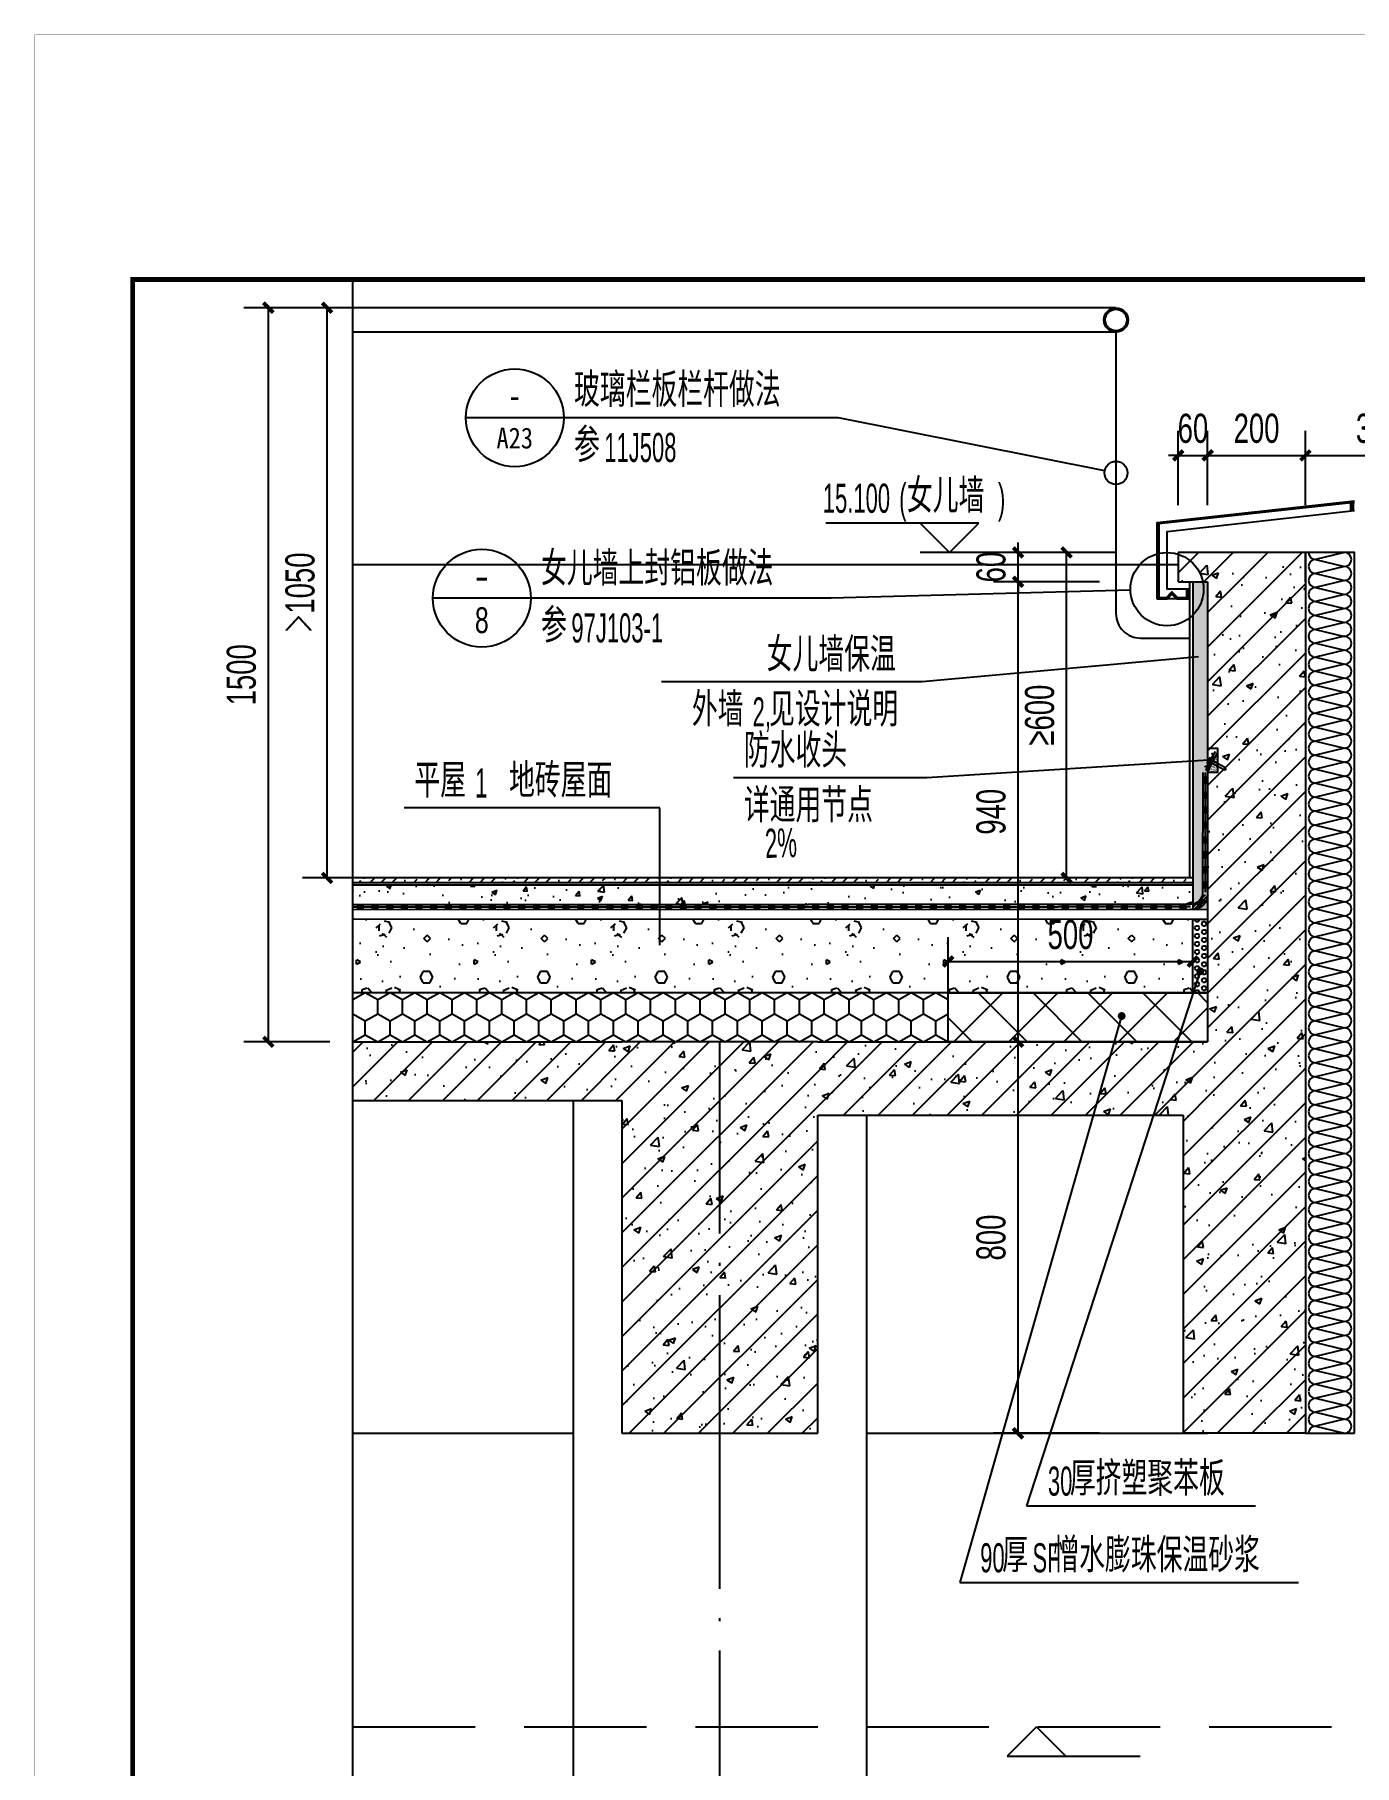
# Model space of a CAD drawing. Extents: x 57342 to 87103, y 19822 to 43940.
# Drawn here: x 75222 to 77919, y 40403 to 43940 of the extents above; entities that cross this region are included whole.
import ezdxf
from ezdxf.enums import TextEntityAlignment as Align

# ---------------------------------------------------------------- set-up
doc = ezdxf.new("R2010")
doc.units = 0
doc.header["$LTSCALE"] = 1000
doc.header["$MEASUREMENT"] = 0
doc.linetypes.add('DASH', pattern=[0.35, 0.25, -0.1])
doc.linetypes.add('DOTE', pattern=[2.42, 2, -0.2, 0.02, -0.2])
for name, color, linetype in [('00-图签', 7, 'Continuous'), ('01-标注_尺寸', 124, 'Continuous'), ('01-标注_标高', 200, 'Continuous'), ('01-标注_符号', 200, 'Continuous'), ('02-TEXT_标注', 130, 'Continuous'), ('05-填充_天正', 26, 'Continuous'), ('A-D-金属剖线', 200, 'Continuous'), ('A-E_栏杆', 232, 'Continuous'), ('A-O_屋面', 201, 'Continuous'), ('A-O_防水层', 222, 'Continuous'), ('A-SUR_保温', 222, 'Continuous'), ('A-SUR_吊顶', 40, 'Continuous'), ('A-TECH_结构', 21, 'Continuous'), ('A_AXIS-轴线', 36, 'DOTE'), ('A_STR-砼墙', 51, 'Continuous'), ('A_STR-砼柱', 51, 'Continuous'), ('构造物', 145, 'Continuous')]:
    doc.layers.add(name, color=color, linetype=linetype)
doc.styles.add('_TCH_DIM', font='ros.shx', dxfattribs={"width": 0.8, "bigfont": 'jd.shx'})
doc.styles.add('_TCH_DIM_T3', font='ros.shx', dxfattribs={"width": 0.705882, "bigfont": 'jd.shx'})
doc.styles.add('_TCH_LABEL', font='STXIHEI_0.TTF', dxfattribs={"width": 0.75})
doc.dimstyles.new('_TCH_ARCH&&20', dxfattribs={"dimtxt": 59.5, "dimasz": 20, "dimexe": 50, "dimexo": 60, "dimgap": 25.25, "dimtad": 1, "dimdec": 0, "dimzin": 0, "dimdsep": 46, "dimtxsty": '_TCH_DIM_T3', "dimblk": 'ARCHTICK', "dimcen": 0.09, "dimclrt": 7, "dimazin": 2, "dimtfac": 1, "dimtdec": 0, "dimtix": 1, "dimtmove": 2, "dimatfit": 3, "dimfxl": 0, "dimtolj": 1, "dimtzin": 0, "dimarcsym": 0})
pattern_1 = [(0, (0, 0), (0, 8.24889), [4.7625, -9.525]), (120, (0, 0), (-7.1437483, -4.124445), [4.7625, -9.525]), (60, (4.7625, 0), (-7.1437483, 4.124445), [4.7625, -9.525])]
pattern_2 = [(45, (0, 0), (-35.35534, 35.35534), []), (50, (0, 0), (143.45204, -12.55043), [15, -165]), (355, (0, 0), (-27.75027, 150.43843), [12, -132]), (100.4514, (11.95, -1.05), (115.70188, 137.8879), [12.74804, -140.22842]), (46.1842, (0, 40), (213.4482, -33.1038), [22.5, -247.5]), (96.6356, (17.79, 37.24), (186.93254, 194.82357), [19.12206, -210.3426]), (351.1842, (0, 40), (186.9324, 194.8237), [18, -198]), (21, (20, 30), (119.38141, -80.52378), [15, -165]), (326, (20, 30), (48.66307, 145.03), [12, -132]), (71.4514, (29.95, 23.29), (168.04453, 64.5061), [12.74804, -140.22842]), (37.5, (0, 0), (2.43197, 66.57877), [0, -130.4, 0, -134, 0, -132.5]), (7.5, (0, 0), (52.61391, 78.88234), [0, -76.4, 0, -127.4, 0, -50.5]), (327.5, (-44.6, 0), (106.764487, -4.510974), [0, -50, 0, -156, 0, -207]), (317.5, (-64.6, 0), (116.63723, 20.021), [0, -65, 0, -103.6, 0, -147])]

# ---------------------------------------------------------------- blocks, each defined once
blk = doc.blocks.new('$LinePat$岩棉板')
at = {"color": 0}
for p, q in [((0, -17), (12, -67)), ((12, -67), (24, -17))]:
    blk.add_line(p, q, dxfattribs=at)
for centre, start, end in [((12, -17), 0, 180), ((0, -67), 270, 0), ((24, -67), 180, 270)]:
    blk.add_arc(centre, 12, start, end, dxfattribs=at)
at = {"layer": 'Defpoints'}
blk.add_point((0, 0.1), dxfattribs=at)
at = {"layer": 'Defpoints', "color": 0}
blk.add_point((24, -84), dxfattribs=at)
blk = doc.blocks.new('*U14')
blk.add_lwpolyline([(0, 100), (1800, 100), (1800, 0), (0, 0)], close=True)
at = {"color": 8, "xscale": -1.190476189484083, "yscale": 1.188379012465143, "zscale": 1.188379012465143}
for p in [(28.6, 100), (57.1, 100), (85.7, 100), (114.3, 100), (142.9, 100), (171.4, 100), (200, 100), (228.6, 100), (257.1, 100), (285.7, 100), (314.3, 100), (342.9, 100), (371.4, 100), (400, 100), (428.6, 100), (457.1, 100), (485.7, 100), (514.3, 100), (542.9, 100), (571.4, 100), (600, 100), (628.6, 100), (657.1, 100), (685.7, 100), (714.3, 100), (742.9, 100), (771.4, 100), (800, 100), (828.6, 100), (857.1, 100), (885.7, 100), (914.3, 100), (942.9, 100), (971.4, 100), (1000, 100), (1028.6, 100), (1057.1, 100), (1085.7, 100), (1114.3, 100), (1142.9, 100), (1171.4, 100), (1200, 100), (1228.6, 100), (1257.1, 100), (1285.7, 100), (1314.3, 100), (1342.9, 100), (1371.4, 100), (1400, 100), (1428.6, 100), (1457.1, 100), (1485.7, 100), (1514.3, 100), (1542.9, 100), (1571.4, 100), (1600, 100), (1628.6, 100), (1657.1, 100), (1685.7, 100), (1714.3, 100), (1742.9, 100), (1771.4, 100), (1800, 100)]:
    blk.add_blockref('$LinePat$岩棉板', p, dxfattribs=at)
blk = doc.blocks.new('dsafdsg')
for p, q in [((-2.4, -1.8), (-4, 4)), ((-4, 4), (6.3, -6.1)), ((0.5, -4.6), (6.3, -6.1))]:
    blk.add_line(p, q)
for points in [[(-10.7, 8.9), (-10.6, 4.8), (7.3, -12.6), (11.2, -12.3)], [(-9.7, 8.9), (-9.6, 5.2), (-4.9, 0.6)], [(-26.5, -29.5), (-26.6, -26.7), (-2.4, -1.8), (0.5, -4.6), (-23.7, -29.5), (-26.5, -29.5)], [(-4.2, -0.1), (2.3, -6.3)], [(3, -7), (7.7, -11.6), (11.2, -11.3)]]:
    blk.add_lwpolyline(points)
for centre, start, end in [((-10.2, 8.9), 0.813, 180.813), ((-4.5, 0.3), 315.813, 135.813), ((2.7, -6.7), 315.813, 135.813), ((11.2, -11.8), 270.813, 90.813)]:
    blk.add_arc(centre, 0.5, start, end)
blk = doc.blocks.new('图框-A1+1-4')
for points, const_width in [([(0, 0), (1051, 0), (1051, 594), (0, 594)], 0.05), ([(976, 584), (25, 584), (25, 10), (976, 10)], 0.5)]:
    blk.add_lwpolyline(points, close=True, dxfattribs=dict(const_width=const_width))
blk = doc.blocks.new('df23d3f')
at = {"layer": 'A-D-金属剖线', "const_width": 10}
for points in [[(-117, 120.5), (-117, 100.5)], [(218, -60), (218, -80)]]:
    blk.add_lwpolyline(points, dxfattribs=at)
at = {"layer": 'A-D-金属剖线'}
for points in [[(213, -80), (281, -80), (281, 76.1), (-122, 120.2)], [(-122, 117.3), (278, 73.4), (278, -77)], [(213, -60), (261, -60), (261, 57.7), (-122, 100.5)], [(278, -77), (262.2, -77), (251, -65.8), (239.8, -77), (213, -77)], [(281, -80), (261, -80), (251, -70), (241, -80), (213, -80)]]:
    blk.add_lwpolyline(points, dxfattribs=at)
blk = doc.blocks.new('A$C22BC0ABC')
at = {"layer": '00-图签'}
blk.add_blockref('df23d3f', (-238, -15), dxfattribs=at)
blk = doc.blocks.new('A$C5AFF387B')
at = {"xscale": -1}
blk.add_blockref('A$C22BC0ABC', (0, 0), dxfattribs=at)
blk = doc.blocks.new('A$C7669063D')
blk.add_blockref('A$C5AFF387B', (0, 0))
blk = doc.blocks.new('A$C67067CD1')
blk.add_blockref('A$C7669063D', (0, 0))
blk = doc.blocks.new('_ArchTick')
at = {"color": 0, "linetype": 'ByBlock', "const_width": 0.4}
blk.add_lwpolyline([(-0.5, -0.5), (0.5, 0.5)], dxfattribs=at)
blk = doc.blocks.new('*D108')
at = {"layer": '01-标注_尺寸', "color": 0, "lineweight": -2, "transparency": 16777216}
for p, q in [((77397.9, 42881.6), (77181.7, 42881.6)), ((77231.7, 42881.6), (77231.7, 42901.6)), ((77231.7, 42821.6), (77231.7, 42881.6)), ((77397.9, 42821.6), (77181.7, 42821.6)), ((77231.7, 42821.6), (77231.7, 42801.6))]:
    blk.add_line(p, q, dxfattribs=at)
at = {"layer": 'Defpoints', "color": 0, "transparency": 16777216}
for p in [(77231.7, 42881.6), (77457.9, 42881.6), (77457.9, 42821.6)]:
    blk.add_point(p, dxfattribs=at)
at = {"layer": '01-标注_尺寸', "color": 0, "lineweight": -2, "transparency": 16777216, "xscale": 20, "yscale": 20, "zscale": 20}
for p, rotation in [((77231.7, 42881.6), 270), ((77231.7, 42821.6), 90)]:
    blk.add_blockref('_ArchTick', p, dxfattribs=dict(at, rotation=rotation))
at = {"layer": '01-标注_尺寸', "color": 7, "transparency": 16777216, "insert": (77176.7, 42851.6), "char_height": 59.5, "attachment_point": 5, "rotation": 90, "style": '_TCH_DIM_T3'}
blk.add_mtext('\\A1;60', dxfattribs=at)
blk = doc.blocks.new('*D109')
at = {"layer": '01-标注_尺寸', "color": 0, "lineweight": -2, "transparency": 16777216}
for p, q in [((77397.9, 42821.6), (77181.7, 42821.6)), ((77231.7, 41881.6), (77231.7, 42821.6)), ((77397.9, 41881.6), (77181.7, 41881.6))]:
    blk.add_line(p, q, dxfattribs=at)
at = {"layer": 'Defpoints', "color": 0, "transparency": 16777216}
for p in [(77231.7, 42821.6), (77457.9, 42821.6), (77457.9, 41881.6)]:
    blk.add_point(p, dxfattribs=at)
at = {"layer": '01-标注_尺寸', "color": 0, "lineweight": -2, "transparency": 16777216, "xscale": 20, "yscale": 20, "zscale": 20}
for p, rotation in [((77231.7, 42821.6), 90), ((77231.7, 41881.6), 270)]:
    blk.add_blockref('_ArchTick', p, dxfattribs=dict(at, rotation=rotation))
at = {"layer": '01-标注_尺寸', "color": 7, "transparency": 16777216, "insert": (77176.7, 42351.6), "char_height": 59.5, "attachment_point": 5, "rotation": 90, "style": '_TCH_DIM_T3'}
blk.add_mtext('\\A1;940', dxfattribs=at)
blk = doc.blocks.new('*D110')
at = {"layer": '01-标注_尺寸', "color": 0, "lineweight": -2, "transparency": 16777216}
for p, q in [((77397.9, 41881.6), (77181.7, 41881.6)), ((77231.7, 41081.6), (77231.7, 41881.6)), ((77397.9, 41081.6), (77181.7, 41081.6))]:
    blk.add_line(p, q, dxfattribs=at)
at = {"layer": 'Defpoints', "color": 0, "transparency": 16777216}
for p in [(77231.7, 41881.6), (77457.9, 41881.6), (77457.9, 41081.6)]:
    blk.add_point(p, dxfattribs=at)
at = {"layer": '01-标注_尺寸', "color": 0, "lineweight": -2, "transparency": 16777216, "xscale": 20, "yscale": 20, "zscale": 20}
for p, rotation in [((77231.7, 41881.6), 90), ((77231.7, 41081.6), 270)]:
    blk.add_blockref('_ArchTick', p, dxfattribs=dict(at, rotation=rotation))
at = {"layer": '01-标注_尺寸', "color": 7, "transparency": 16777216, "insert": (77176.7, 41481.6), "char_height": 59.5, "attachment_point": 5, "rotation": 90, "style": '_TCH_DIM_T3'}
blk.add_mtext('\\A1;800', dxfattribs=at)
blk = doc.blocks.new('$LinePat$聚苯板')
at = {"color": 0}
for p, q in [((14.8, -8.6), (0, 0)), ((29.7, 0), (14.8, -8.6)), ((14.8, -8.6), (14.8, -25.7)), ((14.8, -25.7), (0, -34.3)), ((0, -34.3), (0, -51.4)), ((29.7, -34.3), (14.8, -25.7)), ((0, -51.4), (14.8, -60)), ((14.8, -60), (29.7, -51.4))]:
    blk.add_line(p, q, dxfattribs=at)
blk = doc.blocks.new('$LinePat$防水层2')
at = {"color": 0}
blk.add_line((0, 0), (600, 0), dxfattribs=at)
blk.add_solid([(150, 0), (450, 0), (150, -100), (450, -100)], dxfattribs=at)
blk = doc.blocks.new('*D170')
at = {"layer": '01-标注_尺寸', "color": 0, "lineweight": -2, "transparency": 16777216}
for p, q in [((77819.2, 42978.4), (77819.2, 43129.9)), ((78119.2, 42978.4), (78119.2, 43129.9)), ((77819.2, 43079.9), (78119.2, 43079.9))]:
    blk.add_line(p, q, dxfattribs=at)
at = {"layer": 'Defpoints', "color": 0, "transparency": 16777216}
for p in [(78119.2, 43079.9), (77819.2, 42918.4), (78119.2, 42918.4)]:
    blk.add_point(p, dxfattribs=at)
at = {"layer": '01-标注_尺寸', "color": 0, "lineweight": -2, "transparency": 16777216, "xscale": 20, "yscale": 20, "zscale": 20, "rotation": 180}
blk.add_blockref('_ArchTick', (77819.2, 43079.9), dxfattribs=at)
at = {"layer": '01-标注_尺寸', "color": 0, "lineweight": -2, "transparency": 16777216, "xscale": 20, "yscale": 20, "zscale": 20}
blk.add_blockref('_ArchTick', (78119.2, 43079.9), dxfattribs=at)
at = {"layer": '01-标注_尺寸', "color": 7, "transparency": 16777216, "insert": (77969.2, 43134.9), "char_height": 59.5, "attachment_point": 5, "style": '_TCH_DIM_T3'}
blk.add_mtext('\\A1;300', dxfattribs=at)
blk = doc.blocks.new('*D171')
at = {"layer": '01-标注_尺寸', "color": 0, "lineweight": -2, "transparency": 16777216}
for p, q in [((77619.2, 42978.4), (77619.2, 43129.9)), ((77819.2, 42978.4), (77819.2, 43129.9)), ((77619.2, 43079.9), (77819.2, 43079.9))]:
    blk.add_line(p, q, dxfattribs=at)
at = {"layer": 'Defpoints', "color": 0, "transparency": 16777216}
for p in [(77819.2, 43079.9), (77619.2, 42918.4), (77819.2, 42918.4)]:
    blk.add_point(p, dxfattribs=at)
at = {"layer": '01-标注_尺寸', "color": 0, "lineweight": -2, "transparency": 16777216, "xscale": 20, "yscale": 20, "zscale": 20, "rotation": 180}
blk.add_blockref('_ArchTick', (77619.2, 43079.9), dxfattribs=at)
at = {"layer": '01-标注_尺寸', "color": 0, "lineweight": -2, "transparency": 16777216, "xscale": 20, "yscale": 20, "zscale": 20}
blk.add_blockref('_ArchTick', (77819.2, 43079.9), dxfattribs=at)
at = {"layer": '01-标注_尺寸', "color": 7, "transparency": 16777216, "insert": (77719.2, 43134.9), "char_height": 59.5, "attachment_point": 5, "style": '_TCH_DIM_T3'}
blk.add_mtext('\\A1;200', dxfattribs=at)
blk = doc.blocks.new('*D172')
at = {"layer": '01-标注_尺寸', "color": 0, "lineweight": -2, "transparency": 16777216}
for p, q in [((77559.2, 42978.4), (77559.2, 43129.9)), ((77619.2, 42978.4), (77619.2, 43129.9)), ((77559.2, 43079.9), (77539.2, 43079.9)), ((77559.2, 43079.9), (77619.2, 43079.9)), ((77619.2, 43079.9), (77639.2, 43079.9))]:
    blk.add_line(p, q, dxfattribs=at)
at = {"layer": 'Defpoints', "color": 0, "transparency": 16777216}
for p in [(77619.2, 43079.9), (77559.2, 42918.4), (77619.2, 42918.4)]:
    blk.add_point(p, dxfattribs=at)
at = {"layer": '01-标注_尺寸', "color": 0, "lineweight": -2, "transparency": 16777216, "xscale": 20, "yscale": 20, "zscale": 20}
blk.add_blockref('_ArchTick', (77559.2, 43079.9), dxfattribs=at)
at = {"layer": '01-标注_尺寸', "color": 0, "lineweight": -2, "transparency": 16777216, "xscale": 20, "yscale": 20, "zscale": 20, "rotation": 180}
blk.add_blockref('_ArchTick', (77619.2, 43079.9), dxfattribs=at)
at = {"layer": '01-标注_尺寸', "color": 7, "transparency": 16777216, "insert": (77589.2, 43134.9), "char_height": 59.5, "attachment_point": 5, "style": '_TCH_DIM_T3'}
blk.add_mtext('\\A1;60', dxfattribs=at)
blk = doc.blocks.new('*D239')
at = {"layer": '01-标注_尺寸', "color": 0, "lineweight": -2, "transparency": 16777216}
for p, q in [((75825.4, 43381.6), (75649.4, 43381.6)), ((75699.4, 41881.6), (75699.4, 43381.6)), ((75825.4, 41881.6), (75649.4, 41881.6))]:
    blk.add_line(p, q, dxfattribs=at)
at = {"layer": 'Defpoints', "color": 0, "transparency": 16777216}
for p in [(75699.4, 43381.6), (75885.4, 43381.6), (75885.4, 41881.6)]:
    blk.add_point(p, dxfattribs=at)
at = {"layer": '01-标注_尺寸', "color": 0, "lineweight": -2, "transparency": 16777216, "xscale": 20, "yscale": 20, "zscale": 20}
for p, rotation in [((75699.4, 43381.6), 90), ((75699.4, 41881.6), 270)]:
    blk.add_blockref('_ArchTick', p, dxfattribs=dict(at, rotation=rotation))
at = {"layer": '01-标注_尺寸', "color": 7, "transparency": 16777216, "insert": (75644.4, 42631.6), "char_height": 59.5, "attachment_point": 5, "rotation": 90, "style": '_TCH_DIM_T3'}
blk.add_mtext('\\A1;1500', dxfattribs=at)
blk = doc.blocks.new('*D242')
at = {"layer": '01-标注_尺寸', "color": 0, "lineweight": -2, "transparency": 16777216}
for p, q in [((77088.9, 41984.4), (77088.9, 42095.5)), ((77588.9, 41984.4), (77588.9, 42095.5)), ((77088.9, 42045.5), (77588.9, 42045.5))]:
    blk.add_line(p, q, dxfattribs=at)
at = {"layer": 'Defpoints', "color": 0, "transparency": 16777216}
for p in [(77588.9, 42045.5), (77088.9, 41924.4), (77588.9, 41924.4)]:
    blk.add_point(p, dxfattribs=at)
at = {"layer": '01-标注_尺寸', "color": 0, "lineweight": -2, "transparency": 16777216, "xscale": 20, "yscale": 20, "zscale": 20, "rotation": 180}
blk.add_blockref('_ArchTick', (77088.9, 42045.5), dxfattribs=at)
at = {"layer": '01-标注_尺寸', "color": 0, "lineweight": -2, "transparency": 16777216, "xscale": 20, "yscale": 20, "zscale": 20}
blk.add_blockref('_ArchTick', (77588.9, 42045.5), dxfattribs=at)
at = {"layer": '01-标注_尺寸', "color": 7, "transparency": 16777216, "insert": (77338.9, 42100.5), "char_height": 59.5, "attachment_point": 5, "style": '_TCH_DIM_T3'}
blk.add_mtext('\\A1;500', dxfattribs=at)
blk = doc.blocks.new('*D248')
at = {"layer": '01-标注_尺寸', "color": 0, "lineweight": -2, "transparency": 16777216}
for p, q in [((77432.9, 42881.6), (77281, 42881.6)), ((77331, 42216.6), (77331, 42881.6)), ((77432.9, 42216.6), (77281, 42216.6))]:
    blk.add_line(p, q, dxfattribs=at)
at = {"layer": 'Defpoints', "color": 0, "transparency": 16777216}
for p in [(77331, 42881.6), (77492.9, 42881.6), (77492.9, 42216.6)]:
    blk.add_point(p, dxfattribs=at)
at = {"layer": '01-标注_尺寸', "color": 0, "lineweight": -2, "transparency": 16777216, "xscale": 20, "yscale": 20, "zscale": 20}
for p, rotation in [((77331, 42881.6), 90), ((77331, 42216.6), 270)]:
    blk.add_blockref('_ArchTick', p, dxfattribs=dict(at, rotation=rotation))
at = {"layer": '01-标注_尺寸', "color": 7, "transparency": 16777216, "insert": (77276, 42549.1), "char_height": 59.5, "attachment_point": 5, "rotation": 90, "style": '_TCH_DIM_T3'}
blk.add_mtext('\\A1;≥600', dxfattribs=at)
blk = doc.blocks.new('*D258')
at = {"layer": '01-标注_尺寸', "color": 0, "lineweight": -2, "transparency": 16777216}
for p, q in [((75945.4, 43381.6), (75769.4, 43381.6)), ((75819.4, 42216.6), (75819.4, 43381.6)), ((75945.4, 42216.6), (75769.4, 42216.6))]:
    blk.add_line(p, q, dxfattribs=at)
at = {"layer": 'Defpoints', "color": 0, "transparency": 16777216}
for p in [(75819.4, 43381.6), (76005.4, 43381.6), (76005.4, 42216.6)]:
    blk.add_point(p, dxfattribs=at)
at = {"layer": '01-标注_尺寸', "color": 0, "lineweight": -2, "transparency": 16777216, "xscale": 20, "yscale": 20, "zscale": 20}
for p, rotation in [((75819.4, 43381.6), 90), ((75819.4, 42216.6), 270)]:
    blk.add_blockref('_ArchTick', p, dxfattribs=dict(at, rotation=rotation))
at = {"layer": '01-标注_尺寸', "color": 7, "transparency": 16777216, "insert": (75764.4, 42799.1), "char_height": 59.5, "attachment_point": 5, "rotation": 90, "style": '_TCH_DIM_T3'}
blk.add_mtext('\\A1;＞1050', dxfattribs=at)

msp = doc.modelspace()

# ---------------------------------------------------------------- hatches: boundary and pattern name
at = {"transparency": 33554641}
h = msp.add_hatch(dxfattribs=at)
h.set_pattern_fill('ANSI37', color=26, scale=50)
h.set_pattern_definition([(45, (73470.924, 24781.57), (-56.1266, 56.1266), []), (135, (73470.924, 24781.57), (-56.1266, -56.1266), [])])
h.paths.add_polyline_path([(77619.2, 41881.6), (77089.2, 41881.6), (77089.2, 41981.6), (77619.2, 41981.6)])
at = {"layer": '05-填充_天正'}
h = msp.add_hatch(dxfattribs=at)
h.set_pattern_fill('钢筋混凝土', color=256, scale=20, style=0)
h.set_pattern_definition(pattern_2)
h.paths.add_polyline_path([(77559.2, 42881.6), (77559.2, 42821.6), (77819.2, 42821.6), (77819.2, 42881.6)])
h = msp.add_hatch(dxfattribs=at)
h.set_pattern_fill('HEX', color=256, scale=5)
h.set_pattern_definition(pattern_1)
h.paths.add_polyline_path([(77619.2, 42152.1), (77588.9, 42152.1), (77588.9, 42821.6), (77619.2, 42821.6)])
h = msp.add_hatch(dxfattribs=at)
h.set_pattern_fill('钢筋混凝土', color=256, scale=20, style=0)
h.set_pattern_definition(pattern_2)
h.paths.add_polyline_path([(77819.2, 42821.6), (77619.2, 42821.6), (77619.2, 41881.6), (77669.2, 41811.6), (77819.2, 41821.6)])
at = {"layer": '05-填充_天正', "transparency": 33554641}
h = msp.add_hatch(dxfattribs=at)
h.set_pattern_fill('AR-SAND', color=256)
h.set_pattern_definition([(37.5, (69790.9242, 29581.57), (-0.08000156, 2.44706619), [0, -1.9304, 0, -2.159, 0, -2.06375]), (7.5, (69790.9242, 29581.57), (2.2476164, 3.5841255), [0, -1.0414, 0, -1.7399, 0, -0.66675]), (327.5, (69789.3621, 29581.57), (3.95496185, 0.00718592), [0, -0.635, 0, -2.286, 0, -2.9845]), (317.5, (69789.362, 29581.57), (3.8177823, 1.1146466), [0, -0.3175, 0, -1.4986, 0, -1.7145])])
h.paths.add_polyline_path([(77639.2, 42472.2), (77639.2, 42431.6), (77619.2, 42431.6), (77619.2, 42433.6)])
at = {"layer": '05-填充_天正'}
h = msp.add_hatch(dxfattribs=at)
h.set_pattern_fill('HEX', color=256, scale=5)
h.set_pattern_definition(pattern_1)
h.paths.add_polyline_path([(77588.9, 42132.1), (77619.2, 42132.1), (77619.2, 41981.6), (77588.9, 41981.6)])
h = msp.add_hatch(dxfattribs=at)
h.set_pattern_fill('钢筋混凝土', color=256, scale=20, style=0)
h.set_pattern_definition(pattern_2)
h.paths.add_polyline_path([(76422.2, 41761.6), (76422.2, 41881.6), (75872.2, 41881.6), (75872.2, 41761.6)])
h = msp.add_hatch(dxfattribs=at)
h.set_pattern_fill('钢筋混凝土', color=256, scale=20, style=0)
h.set_pattern_definition(pattern_2)
h.paths.add_polyline_path([(76422.2, 41881.6), (76422.2, 41081.6), (76822.2, 41081.6), (76822.2, 41881.6)])
h = msp.add_hatch(dxfattribs=at)
h.set_pattern_fill('钢筋混凝土', color=256, scale=20, style=0)
h.set_pattern_definition(pattern_2)
h.paths.add_polyline_path([(76822.2, 41881.6), (76822.2, 41731.6), (77569.2, 41731.6), (77669.2, 41811.6), (77619.2, 41881.6)])
h = msp.add_hatch(dxfattribs=at)
h.set_pattern_fill('钢筋混凝土', color=256, scale=20, style=0)
h.set_pattern_definition(pattern_2)
h.paths.add_polyline_path([(77669.2, 41811.6), (77569.2, 41731.6), (77569.2, 41081.6), (77819.2, 41081.6), (77819.2, 41821.6)])
at = {"layer": 'A-SUR_保温'}
h = msp.add_hatch(dxfattribs=at)
h.set_pattern_fill('ANSI36', color=26, scale=10)
h.set_pattern_definition([(45, (-20713.616, 444304.66), (8.4189901, 30.8696304), [39.6875, -7.9375, 0, -7.9375])])
h.paths.add_polyline_path([(75872.2, 42216.6), (75872.2, 42206.6), (77588.9, 42206.6), (77588.9, 42216.6)])
h = msp.add_hatch(dxfattribs=at)
h.set_pattern_fill('混凝土', color=26, scale=15)
h.set_pattern_definition([(50, (-20713.62, 444304.66), (107.589027, -9.41282), [11.25, -123.75]), (355, (-20713.62, 444304.66), (-20.8127, 112.82882), [9, -99]), (100.4514, (-20704.65, 444303.88), (86.776407, 103.415931), [9.561029, -105.171317]), (46.1842, (-20713.62, 444334.66), (160.086157, -24.827852), [16.875, -185.625]), (96.6356, (-20700.28, 444332.59), (140.199406, 146.11768), [14.34154, -157.75695]), (351.1842, (-20713.62, 444334.66), (140.19929, 146.11779), [13.5, -148.5]), (21, (-20698.62, 444327.16), (89.536058, -60.392834), [11.25, -123.75]), (326, (-20698.62, 444327.16), (36.4973, 108.772507), [9, -99]), (71.4514, (-20691.15, 444322.13), (126.033394, 48.379575), [9.561029, -105.171317]), (37.5, (-20713.616, 444304.66), (1.8239783, 49.934078), [0, -97.8, 0, -100.5, 0, -99.375]), (7.5, (-20713.616, 444304.66), (39.4604306, 59.161757), [0, -57.3, 0, -95.55, 0, -37.875]), (327.5, (-20747.066, 444304.66), (80.0733654, -3.3832308), [0, -37.5, 0, -117, 0, -155.25]), (317.5, (-20762.066, 444304.66), (87.477925, 15.015747), [0, -48.75, 0, -77.7, 0, -110.25])])
h.paths.add_polyline_path([(75872.2, 42201.6), (75872.2, 42161.5), (77583.9, 42162.1), (77588.9, 42162.6), (77588.9, 42201.6)])
h = msp.add_hatch(dxfattribs=at)
h.set_pattern_fill('加气混凝土', color=26, scale=20)
h.set_pattern_definition([(0, (99515.92, 440031.46), (120, 240), [0, -240]), (0, (99375.52, 439999.06), (120, 240), [0, -240]), (0, (99453.52, 439996.66), (120, 240), [0, -240]), (0, (99538.72, 440067.46), (120, 240), [0, -240]), (0, (99439.12, 439984.66), (120, 240), [0, -240]), (0, (99562.72, 440218.66), (120, 240), [0, -240]), (0, (99489.52, 440199.46), (120, 240), [0, -240]), (0, (99527.92, 440169.46), (120, 240), [0, -240]), (0, (99332.32, 440164.66), (120, 240), [0, -240]), (0, (99449.92, 440153.86), (120, 240), [0, -240]), (0, (99404.32, 440092.66), (120, 240), [0, -240]), (0, (99406.72, 440002.66), (120, 240), [0, -240]), (0, (99496.72, 439993.06), (120, 240), [0, -240]), (0, (99562.72, 440098.66), (120, 240), [0, -240]), (0, (99338.32, 440061.46), (120, 240), [0, -240]), (0, (99358.72, 440102.26), (120, 240), [0, -240]), (0, (99452.32, 440085.46), (120, 240), [0, -240]), (0, (99418.72, 440050.66), (120, 240), [0, -240]), (0, (99399.52, 440129.86), (120, 240), [0, -240]), (0, (99429.52, 440219.86), (120, 240), [0, -240]), (0, (99347.92, 440011.06), (120, 240), [0, -240]), (0, (99479.92, 440170.66), (120, 240), [0, -240]), (0, (99368.32, 440174.26), (120, 240), [0, -240]), (0, (99349.12, 440205.46), (120, 240), [0, -240]), (130.601294, (99547.977, 440143.517), (-599.99999337, 720.00000315), [10.53662, -4414.8444]), (18.434949, (99530.834, 440148.09), (599.9999978, 239.9999982), [10.8421, -1507.05116]), (90, (99530.83, 440137.8), (120, 240), [10.28571, -469.71426]), (161.565051, (99541.12, 440134.374), (-600.000003, 239.999982), [10.8421, -1507.05116]), (53.130102, (99541.12, 440134.374), (120, 240), [11.42857, -1188.5714]), (135, (99550.26, 440012.09), (-120.000015, 239.999984), [9.69746, -669.12504]), (45, (99536.55, 440012.09), (120, 239.999999), [9.69746, -669.12504]), (135, (99543.405, 440005.23), (-120.000015, 239.999984), [9.69746, -669.12504]), (45, (99543.405, 440005.23), (120, 239.999999), [9.69746, -669.12504]), (116.56505, (99434.83, 440173.23), (-2e-05, 479.99999), [12.77753, -255.5506]), (180, (99429.12, 440184.66), (-120, 240), [13.71429, -226.2857]), (63.43495, (99409.7, 440173.23), (1e-06, 480), [12.77753, -255.5506]), (116.56505, (99415.4, 440161.8), (-2e-05, 479.99999), [12.77753, -255.5506]), (0, (99415.4, 440161.8), (120, 240), [13.71429, -226.2857]), (63.43495, (99429.12, 440161.8), (1e-06, 480), [12.77753, -255.5506]), (107.102728, (99525.12, 440092.088), (-359.99998624, 1200.00000194), [15.54454, -6513.161]), (143.972626, (99520.548, 440106.945), (-2279.9999711, 1679.9999981), [15.54454, -3248.808]), (180, (99507.98, 440116.1), (-120, 240), [14.85714, -225.14284]), (36.0273733, (99480.548, 440106.945), (2279.99998315, 1679.9999819), [15.54454, -3248.808]), (71.565051, (99475.977, 440093.23), (360.000002, 1199.999998), [14.45613, -1503.43712]), (107.102728, (99480.548, 440078.374), (-359.99998624, 1200.00000194), [15.54454, -6513.161]), (143.972626, (99493.12, 440069.231), (-2279.9999711, 1679.9999981), [15.54454, -3248.808]), (0, (99493.12, 440069.23), (120, 240), [14.85714, -225.14284]), (36.0273733, (99507.977, 440069.231), (2279.99998315, 1679.9999819), [15.54454, -3248.808]), (71.565051, (99520.55, 440078.374), (360.000002, 1199.999998), [14.45613, -1503.43712]), (150.255118, (99527.405, 440204.088), (-360.0000009, 239.999997), [9.21401, -1925.72784]), (90, (99519.4, 440199.52), (120, 240), [9.14286, -470.8571]), (29.744881, (99519.405, 440199.517), (360.0000002, 239.9999989), [9.21401, -1925.72784]), (116.56505, (99471.4, 440033.8), (-2e-05, 479.99999), [12.77753, -255.5506]), (168.690067, (99465.69, 440045.231), (-1080.0000008, 239.999994), [11.6549, -2435.8742]), (41.185925, (99445.12, 440039.517), (2999.99998182, 2639.9999769), [12.14874, -5090.3208]), (90, (99445.12, 440028.09), (120, 240), [11.42857, -468.5714]), (138.814074, (99454.262, 440020.088), (-2999.99994668, 2640.0000168), [12.14874, -5090.3208]), (16.6992442, (99454.262, 440020.088), (3959.9999702, 1199.99998743), [11.93178, -4999.415]), (60.945396, (99465.691, 440023.517), (119.99999968, 239.99999788), [11.76643, -4930.1358]), (109.983106, (99370.834, 440134.374), (-600.00000226, 1679.99999555), [13.3768, -5604.879]), (155.556045, (99366.262, 440146.945), (-1560.00000595, 719.99998504), [13.8092, -5786.0526]), (24.4439547, (99341.12, 440146.945), (1560.00000078, 719.99999654), [13.8092, -5786.0526]), (70.0168934, (99336.548, 440134.374), (600.0000018, 1679.99999583), [13.3768, -5604.879]), (109.983106, (99341.12, 440121.803), (-600.00000226, 1679.99999555), [13.3768, -5604.879]), (160.016893, (99353.691, 440117.231), (-600.0000004, 239.9999891), [13.3768, -2795.751]), (19.9831065, (99353.691, 440117.231), (599.9999967, 239.9999996), [13.3768, -2795.751]), (70.0168934, (99366.262, 440121.803), (600.0000018, 1679.99999583), [13.3768, -5604.879]), (122.005383, (99459.977, 440112.66), (-120.0000161, 239.9999877), [10.78169, -2253.3736]), (18.434949, (99443.977, 440118.374), (599.9999978, 239.9999982), [10.8421, -1507.05116]), (90, (99443.98, 440108.09), (120, 240), [10.28571, -469.71426]), (161.565051, (99454.262, 440104.66), (-600.000003, 239.999982), [10.8421, -1507.05116]), (54.462322, (99454.262, 440104.66), (839.9999988, 1199.9999982), [9.83123, -4119.2846]), (116.56505, (99390.26, 440054.37), (-2e-05, 479.99999), [12.77753, -255.5506]), (180, (99384.55, 440065.8), (-120, 240), [12.57143, -227.42856]), (59.0362434, (99365.12, 440054.374), (120.0000004, 239.9999988), [13.32789, -2785.5288]), (120.963756, (99371.977, 440042.945), (-120.0000164, 239.999989), [13.32789, -2785.5288]), (0, (99371.98, 440042.95), (120, 240), [12.57143, -227.42856]), (63.43495, (99384.55, 440042.95), (1e-06, 480), [12.77753, -255.5506])])
h.paths.add_polyline_path([(75872.2, 42131.5), (75872.2, 41981.6), (77589.2, 41981.6), (77589.1, 42132.1)])

# ---------------------------------------------------------------- linework, layer by layer
at = {"color": 26}
msp.add_lwpolyline([(77619.2, 41881.6), (77089.2, 41881.6), (77089.2, 41981.6), (77619.2, 41981.6)], close=True, dxfattribs=at)
at = {"layer": '01-标注_标高'}
for p, q in [((77151.7, 42941.6), (76838.7, 42941.6)), ((77091.7, 42881.6), (77031.7, 42941.6)), ((77091.7, 42881.6), (77151.7, 42941.6)), ((77231.7, 42881.6), (77031.7, 42881.6)), ((77269.2, 40481.6), (77209.2, 40421.6)), ((77269.2, 40481.6), (77329.2, 40421.6)), ((77209.2, 40421.6), (77481.2, 40421.6))]:
    msp.add_line(p, q, dxfattribs=at)
at = {"layer": '01-标注_符号'}
for p, q in [((76303.1, 43156.8), (76103.1, 43156.8)), ((76864.6, 43156.8), (76303.1, 43156.8)), ((77408.8, 43048.7), (76864.6, 43156.8)), ((77461.4, 42804.6), (76849.5, 42788.1)), ((76235.7, 42788.1), (76035.7, 42788.1)), ((76849.5, 42788.1), (76235.7, 42788.1)), ((77600.5, 42668.3), (77035.5, 42617)), ((77035.5, 42617), (76503, 42617)), ((77621.2, 42457.1), (77045.5, 42420.9)), ((77045.5, 42420.9), (76650.3, 42420.9)), ((76499.8, 42359.6), (75976.8, 42359.6)), ((76499.8, 42079.3), (76499.8, 42359.6)), ((77604.2, 42025.6), (77249.1, 40933.1)), ((77443.5, 41934.2), (77112.9, 40776.4)), ((77249.1, 40933.1), (77716.8, 40933.1)), ((77112.9, 40776.4), (77804.9, 40776.4))]:
    msp.add_line(p, q, dxfattribs=at)
msp.add_lwpolyline([(75872.2, 24701.6), (75872.2, 34047.9), (75830.2, 34063.2), (75914.2, 34078), (75872.2, 34092.9), (75872.2, 43439.3)], dxfattribs=at)
msp.add_lwpolyline([(76846.8, 42240.3, 0, 0, 0), (76688.2, 42235.2, 16, 0, 0), (76628.2, 42233.2, 0, 0, 0)], format="xyseb", dxfattribs=at)
at = {"layer": '01-标注_符号', "const_width": 8}
for points in [[(77605.4, 42029.4, 1), (77602.9, 42021.8, 1)], [(77444.6, 41938.1, 1), (77442.4, 41930.4, 1)]]:
    msp.add_lwpolyline(points, format="xyb", close=True, dxfattribs=at)
at = {"layer": '01-标注_符号'}
for centre, radius in [((76203.1, 43156.8), 100), ((77431.9, 43044.1), 23.6), ((76135.7, 42788.1), 100), ((77536.2, 42806.6), 74.8)]:
    msp.add_circle(centre, radius, dxfattribs=at)
at = {"layer": 'A-E_栏杆'}
for p, q in [((77431.9, 43381.6), (75872.2, 43381.6)), ((77431.9, 43331.6), (75872.2, 43331.6)), ((77559.2, 42856.6), (75872.2, 42856.6))]:
    msp.add_line(p, q, dxfattribs=at)
msp.add_lwpolyline([(77431.9, 43331.6), (77431.9, 42756.6, 0.414214), (77481.9, 42706.6), (77581.9, 42706.6)], format="xyb", dxfattribs=at)
for radius in [25, 22]:
    msp.add_circle((77431.9, 43356.6), radius, dxfattribs=at)
at = {"layer": 'A-O_屋面'}
for p, q in [((77588.9, 42216.6), (75872.2, 42216.6)), ((77588.9, 42206.6), (75872.2, 42206.6)), ((77588.9, 42201.6), (75872.2, 42201.6)), ((77619.2, 42152.1), (75872.2, 42151.5)), ((77619.2, 42132.1), (75872.2, 42131.5)), ((77619.2, 41981.6), (75872.2, 41981.6))]:
    msp.add_line(p, q, dxfattribs=at)
msp.add_lwpolyline([(77588.9, 42132.1), (77619.2, 42132.1), (77619.2, 41981.6), (77588.9, 41981.6)], close=True, dxfattribs=at)
at = {"layer": 'A-O_防水层'}
msp.add_line((77619.2, 42433.6), (77639.2, 42472.2), dxfattribs=at)
for points in [[(77609.2, 42431.6), (77608.9, 42187.1, -0.414214), (77583.9, 42162.1), (75872.2, 42161.5)], [(77619.2, 42431.6), (77618.9, 42187.1, -0.49936), (77583.9, 42152.1), (75872.2, 42151.5)]]:
    msp.add_lwpolyline(points, format="xyb", dxfattribs=at)
at = {"layer": 'A-SUR_保温', "color": 26}
msp.add_line((77588.9, 42821.6), (77588.9, 42152.1), dxfattribs=at)
at = {"layer": 'A-SUR_保温'}
msp.add_lwpolyline([(77581.9, 42821.6), (77581.9, 42216.6)], dxfattribs=at)
at = {"layer": 'A-SUR_吊顶', "linetype": 'DASH'}
msp.add_line((75872.2, 40481.6), (77919.2, 40481.6), dxfattribs=at)
at = {"layer": 'A-TECH_结构'}
for points in [[(76322.2, 41761.6), (76322.2, 39281.6)], [(76922.2, 41731.6), (76922.2, 39281.6)], [(75872.2, 41081.6), (76322.2, 41081.6)], [(76922.2, 41081.6), (77619.2, 41081.6)]]:
    msp.add_lwpolyline(points, dxfattribs=at)
at = {"layer": 'A_AXIS-轴线', "ltscale": 0.3}
msp.add_line((76622.2, 24791.6), (76622.2, 41881.6), dxfattribs=at)
at = {"layer": 'A_STR-砼墙'}
for p, q in [((77619.2, 42821.6), (77619.2, 41881.6)), ((77819.2, 42821.6), (77819.2, 41821.6)), ((75872.2, 41881.6), (76422.2, 41881.6)), ((76822.2, 41881.6), (77619.2, 41881.6)), ((77819.2, 41821.6), (77819.2, 41081.6)), ((75872.2, 41761.6), (76422.2, 41761.6)), ((76822.2, 41731.6), (77569.2, 41731.6)), ((77569.2, 41731.6), (77569.2, 41081.6)), ((77819.2, 41081.6), (77569.2, 41081.6))]:
    msp.add_line(p, q, dxfattribs=at)
msp.add_lwpolyline([(77619.2, 42481.6), (77639.2, 42481.6), (77639.2, 42431.6), (77619.2, 42431.6)], dxfattribs=at)
at = {"layer": 'A_STR-砼柱'}
for p, q in [((77559.2, 42881.6), (77559.2, 42821.6)), ((77819.2, 42881.6), (77559.2, 42881.6)), ((77819.2, 42821.6), (77819.2, 42881.6)), ((77559.2, 42821.6), (77619.2, 42821.6)), ((76822.2, 41881.6), (76422.2, 41881.6)), ((76422.2, 41761.6), (76422.2, 41081.6)), ((76822.2, 41081.6), (76822.2, 41731.6)), ((76422.2, 41081.6), (76822.2, 41081.6))]:
    msp.add_line(p, q, dxfattribs=at)

# ---------------------------------------------------------------- block references
at = {"xscale": 20, "yscale": 20, "zscale": 20, "rotation": 270}
msp.add_blockref('图框-A1+1-4', (75222.2, 43939.3), dxfattribs=at)
msp.add_blockref('A$C67067CD1', (77559.2, 42881.6))
at = {"layer": 'A-O_防水层', "yscale": 0.05, "zscale": 0.05}
for p, xscale, rotation in [((77634.7, 42474.5), -0.07251641290590011, 62.63443932817755), ((77609.2, 42431.6), -0.0509242142308873, 89.93206517057092), ((77614.2, 42431.6), -0.0509242142308873, 89.93206517057092), ((77609.1, 42401), -0.0509242142308873, 89.93206517057092), ((77614.1, 42401), -0.0509242142308873, 89.93206517057092), ((77609.1, 42339.9), -0.0509242142308873, 89.93206517057092), ((77609.1, 42370.5), -0.0509242142308873, 89.93206517057092), ((77614.1, 42339.9), -0.0509242142308873, 89.93206517057092), ((77614.1, 42370.5), -0.0509242142308873, 89.93206517057092), ((77609, 42309.4), -0.0509242142308873, 89.93206517057092), ((77614, 42309.4), -0.0509242142308873, 89.93206517057092), ((77609, 42278.8), -0.0509242142308873, 89.93206517057092), ((77614, 42278.8), -0.0509242142308873, 89.93206517057092), ((77609, 42248.2), -0.0509242142308873, 89.93206517057092), ((77614, 42248.2), -0.0509242142308873, 89.93206517057092), ((77608.9, 42217.7), -0.0509242142308873, 89.93206517057092), ((77613.9, 42217.7), -0.0509242142308873, 89.93206517057092), ((75902.2, 42161.5), -0.05005000848137522, 0.02097532832546298), ((75932.2, 42161.5), -0.05005000848137522, 0.02097532832546298), ((75962.3, 42161.5), -0.05005000848137522, 0.02097532832546298), ((75992.3, 42161.6), -0.05005000848137522, 0.02097532832546298), ((76022.3, 42161.6), -0.05005000848137522, 0.02097532832546298), ((76052.3, 42161.6), -0.05005000848137522, 0.02097532832546298), ((76082.4, 42161.6), -0.05005000848137522, 0.02097532832546298), ((76112.4, 42161.6), -0.05005000848137522, 0.02097532832546298), ((76142.4, 42161.6), -0.05005000848137522, 0.02097532832546298), ((76172.5, 42161.6), -0.05005000848137522, 0.02097532832546298), ((76202.5, 42161.6), -0.05005000848137522, 0.02097532832546298), ((76232.5, 42161.6), -0.05005000848137522, 0.02097532832546298), ((76262.6, 42161.7), -0.05005000848137522, 0.02097532832546298), ((76292.6, 42161.7), -0.05005000848137522, 0.02097532832546298), ((76322.6, 42161.7), -0.05005000848137522, 0.02097532832546298), ((76352.6, 42161.7), -0.05005000848137522, 0.02097532832546298), ((76382.7, 42161.7), -0.05005000848137522, 0.02097532832546298), ((76412.7, 42161.7), -0.05005000848137522, 0.02097532832546298), ((76442.7, 42161.7), -0.05005000848137522, 0.02097532832546298), ((76472.8, 42161.7), -0.05005000848137522, 0.02097532832546298), ((76502.8, 42161.7), -0.05005000848137522, 0.02097532832546298), ((76532.8, 42161.7), -0.05005000848137522, 0.02097532832546298), ((76562.9, 42161.8), -0.05005000848137522, 0.02097532832546298), ((76592.9, 42161.8), -0.05005000848137522, 0.02097532832546298), ((76622.9, 42161.8), -0.05005000848137522, 0.02097532832546298), ((76652.9, 42161.8), -0.05005000848137522, 0.02097532832546298), ((76683, 42161.8), -0.05005000848137522, 0.02097532832546298), ((76713, 42161.8), -0.05005000848137522, 0.02097532832546298), ((76743, 42161.8), -0.05005000848137522, 0.02097532832546298), ((76773.1, 42161.8), -0.05005000848137522, 0.02097532832546298), ((76803.1, 42161.8), -0.05005000848137522, 0.02097532832546298), ((76833.1, 42161.9), -0.05005000848137522, 0.02097532832546298), ((76863.2, 42161.9), -0.05005000848137522, 0.02097532832546298), ((76893.2, 42161.9), -0.05005000848137522, 0.02097532832546298), ((76923.2, 42161.9), -0.05005000848137522, 0.02097532832546298), ((76953.2, 42161.9), -0.05005000848137522, 0.02097532832546298), ((76983.3, 42161.9), -0.05005000848137522, 0.02097532832546298), ((77013.3, 42161.9), -0.05005000848137522, 0.02097532832546298), ((77043.3, 42161.9), -0.05005000848137522, 0.02097532832546298), ((77073.4, 42161.9), -0.05005000848137522, 0.02097532832546298), ((77103.4, 42162), -0.05005000848137522, 0.02097532832546298), ((77133.4, 42162), -0.05005000848137522, 0.02097532832546298), ((77163.5, 42162), -0.05005000848137522, 0.02097532832546298), ((77193.5, 42162), -0.05005000848137522, 0.02097532832546298), ((77223.5, 42162), -0.05005000848137522, 0.02097532832546298), ((77253.5, 42162), -0.05005000848137522, 0.02097532832546298), ((77283.6, 42162), -0.05005000848137522, 0.02097532832546298), ((77313.6, 42162), -0.05005000848137522, 0.02097532832546298), ((77343.6, 42162), -0.05005000848137522, 0.02097532832546298), ((77373.7, 42162.1), -0.05005000848137522, 0.02097532832546298), ((77403.7, 42162.1), -0.05005000848137522, 0.02097532832546298), ((77433.7, 42162.1), -0.05005000848137522, 0.02097532832546298), ((77463.8, 42162.1), -0.05005000848137522, 0.02097532832546298), ((77493.8, 42162.1), -0.05005000848137522, 0.02097532832546298), ((77523.8, 42162.1), -0.05005000848137522, 0.02097532832546298), ((77553.8, 42162.1), -0.05005000848137522, 0.02097532832546298), ((77583.9, 42162.1), -0.05005000848137522, 0.02097532832546298), ((77614.1, 42182), -0.05892556509887897, 45), ((77620.1, 42180.9), -0.07071067811865477, 45), ((75902.2, 42156.6), -0.05005000809072926, 0.01971595931200456), ((75932.2, 42156.6), -0.05005000809072926, 0.01971595931200456), ((75962.3, 42156.6), -0.05005000809072926, 0.01971595931200456), ((75992.3, 42156.6), -0.05005000809072926, 0.01971595931200456), ((76022.3, 42156.6), -0.05005000809072926, 0.01971595931200456), ((76052.3, 42156.6), -0.05005000809072926, 0.01971595931200456), ((76082.4, 42156.6), -0.05005000809072926, 0.01971595931200456), ((76112.4, 42156.6), -0.05005000809072926, 0.01971595931200456), ((76142.4, 42156.6), -0.05005000809072926, 0.01971595931200456), ((76172.5, 42156.6), -0.05005000809072926, 0.01971595931200456), ((76202.5, 42156.7), -0.05005000809072926, 0.01971595931200456), ((76232.5, 42156.7), -0.05005000809072926, 0.01971595931200456), ((76262.6, 42156.7), -0.05005000809072926, 0.01971595931200456), ((76292.6, 42156.7), -0.05005000809072926, 0.01971595931200456), ((76322.6, 42156.7), -0.05005000809072926, 0.01971595931200456), ((76352.6, 42156.7), -0.05005000809072926, 0.01971595931200456), ((76382.7, 42156.7), -0.05005000809072926, 0.01971595931200456), ((76412.7, 42156.7), -0.05005000809072926, 0.01971595931200456), ((76442.7, 42156.7), -0.05005000809072926, 0.01971595931200456), ((76472.8, 42156.8), -0.05005000809072926, 0.01971595931200456), ((76502.8, 42156.8), -0.05005000809072926, 0.01971595931200456), ((76532.8, 42156.8), -0.05005000809072926, 0.01971595931200456), ((76562.9, 42156.8), -0.05005000809072926, 0.01971595931200456), ((76592.9, 42156.8), -0.05005000809072926, 0.01971595931200456), ((76622.9, 42156.8), -0.05005000809072926, 0.01971595931200456), ((76652.9, 42156.8), -0.05005000809072926, 0.01971595931200456), ((76683, 42156.8), -0.05005000809072926, 0.01971595931200456), ((76713, 42156.8), -0.05005000809072926, 0.01971595931200456), ((76743, 42156.8), -0.05005000809072926, 0.01971595931200456), ((76773.1, 42156.9), -0.05005000809072926, 0.01971595931200456), ((76803.1, 42156.9), -0.05005000809072926, 0.01971595931200456), ((76833.1, 42156.9), -0.05005000809072926, 0.01971595931200456), ((76863.2, 42156.9), -0.05005000809072926, 0.01971595931200456), ((76893.2, 42156.9), -0.05005000809072926, 0.01971595931200456), ((76923.2, 42156.9), -0.05005000809072926, 0.01971595931200456), ((76953.2, 42156.9), -0.05005000809072926, 0.01971595931200456), ((76983.3, 42156.9), -0.05005000809072926, 0.01971595931200456), ((77013.3, 42156.9), -0.05005000809072926, 0.01971595931200456), ((77043.3, 42156.9), -0.05005000809072926, 0.01971595931200456), ((77073.4, 42157), -0.05005000809072926, 0.01971595931200456), ((77103.4, 42157), -0.05005000809072926, 0.01971595931200456), ((77133.4, 42157), -0.05005000809072926, 0.01971595931200456), ((77163.5, 42157), -0.05005000809072926, 0.01971595931200456), ((77193.5, 42157), -0.05005000809072926, 0.01971595931200456), ((77223.5, 42157), -0.05005000809072926, 0.01971595931200456), ((77253.5, 42157), -0.05005000809072926, 0.01971595931200456), ((77283.6, 42157), -0.05005000809072926, 0.01971595931200456), ((77313.6, 42157), -0.05005000809072926, 0.01971595931200456), ((77343.6, 42157.1), -0.05005000809072926, 0.01971595931200456), ((77373.7, 42157.1), -0.05005000809072926, 0.01971595931200456), ((77403.7, 42157.1), -0.05005000809072926, 0.01971595931200456), ((77433.7, 42157.1), -0.05005000809072926, 0.01971595931200456), ((77463.8, 42157.1), -0.05005000809072926, 0.01971595931200456), ((77493.8, 42157.1), -0.05005000809072926, 0.01971595931200456), ((77523.8, 42157.1), -0.05005000809072926, 0.01971595931200456), ((77553.8, 42157.1), -0.05005000809072926, 0.01971595931200456), ((77583.9, 42157.1), -0.05005000809072926, 0.01971595931200456)]:
    msp.add_blockref('$LinePat$防水层2', p, dxfattribs=dict(at, xscale=xscale, rotation=rotation))
at = {"layer": 'A-SUR_保温', "xscale": -1, "rotation": 270}
msp.add_blockref('*U14', (77819.2, 41081.6), dxfattribs=at)
at = {"layer": 'A-SUR_保温', "color": 26, "xscale": 1.7077940775088, "yscale": 1.666666666666667, "zscale": 1.666666666666667, "rotation": 179.9999968823702}
for p in [(75922.9, 41881.6), (75973.6, 41881.6), (76024.3, 41881.6), (76075, 41881.6), (76125.7, 41881.6), (76176.4, 41881.6), (76227.1, 41881.6), (76277.8, 41881.6), (76328.5, 41881.6), (76379.3, 41881.6), (76430, 41881.6), (76480.7, 41881.6), (76531.4, 41881.6), (76582.1, 41881.6), (76632.8, 41881.6), (76683.5, 41881.6), (76734.2, 41881.6), (76784.9, 41881.6), (76835.6, 41881.6), (76886.3, 41881.6), (76937, 41881.6), (76987.8, 41881.6), (77038.5, 41881.6), (77089.2, 41881.6)]:
    msp.add_blockref('$LinePat$聚苯板', p, dxfattribs=at)
at = {"layer": '构造物', "linetype": 'DASH', "ltscale": 0.2, "xscale": -1, "rotation": 17.68036603642541}
msp.add_blockref('dsafdsg', (77622, 42458.5), dxfattribs=at)

# ---------------------------------------------------------------- texts
at = {"layer": '02-TEXT_标注', "style": '_TCH_DIM'}
for s, height, width, p in [('玻璃栏板栏杆做法', 69.46, 0.8, (76324.1, 43178.9)), ('参', 69.5, 0.8, (76324.1, 43066.4)), ('11J508', 59.5, 0.564706, (76386.1, 43066.4)), ('15.100', 59.5, 0.564706, (76832.7, 42962.6)), ('(', 59.5, 0.564706, (76988.8, 42962.6)), ('女儿墙', 69.46, 0.8, (77004.5, 42962.6)), (')', 59.5, 0.564706, (77190.7, 42962.6)), ('女儿墙上封铝板做法', 69.46, 0.8, (76256.7, 42813.9)), ('参', 69.5, 0.8, (76256.7, 42697.6)), ('97J103-1', 59.5, 0.564706, (76318.8, 42697.6)), ('女儿墙保温', 69.46, 0.8, (76718, 42638)), ('外墙', 69.46, 0.8, (76565.1, 42526)), ('2,', 59.5, 0.564706, (76689.2, 42526)), ('见设计说明', 69.46, 0.8, (76722.8, 42526)), ('防水收头', 69.46, 0.8, (76671.3, 42441.9)), ('平屋', 69.46, 0.8, (75997.8, 42380.6)), ('地砖屋面', 69.46, 0.8, (76191.4, 42380.6)), ('1', 59.5, 0.564706, (76122, 42380.6)), ('详通用节点', 69.46, 0.8, (76671.3, 42329.9)), ('厚挤塑聚苯板', 69.46, 0.8, (77337.6, 40954.1)), ('30', 59.5, 0.564706, (77292.8, 40954.1)), ('90', 59.5, 0.564706, (77154.4, 40797.4)), ('厚', 69.5, 0.8, (77199.2, 40797.4)), ('SF', 59.5, 0.564706, (77261.2, 40797.4)), ('憎水膨珠保温砂浆', 69.46, 0.8, (77303.8, 40797.4))]:
    msp.add_text(s, height=height, dxfattribs=dict(at, width=width)).set_placement(p)
at = {"layer": '02-TEXT_标注', "style": '_TCH_LABEL'}
for s, height, width, p, p2 in [('-', 53.2, 1.491848, (76189.8, 43175.2), (76216.3, 43175.2)), ('A23', 42.68, 0.94371, (76165.7, 43094.1), (76240.4, 43094.1))]:
    msp.add_text(s, height=height, dxfattribs=dict(at, width=width)).set_placement(p, p2, align=Align.FIT)
at = {"layer": '02-TEXT_标注', "style": '_TCH_DIM'}
for s, p, p2 in [('-', (76121.6, 42806.5), (76149.9, 42806.5)), ('8', (76121.6, 42716.7), (76149.9, 42716.7))]:
    msp.add_text(s, height=53, dxfattribs=at).set_placement(p, p2, align=Align.FIT)
at = {"layer": '02-TEXT_标注', "style": '_TCH_DIM', "width": 0.564706}
msp.add_text('2%', height=59.5, rotation=1.854, dxfattribs=at).set_placement((76715.6, 42257.1))

# ---------------------------------------------------------------- dimensions: what is measured, and where the dimension line sits
at = {"layer": '01-标注_尺寸'}
for p1, p2, distance, picture, middle in [((75885.4, 41881.6), (75885.4, 43381.6), 186, '*D239', (75644.4, 42631.6)), ((77559.2, 42918.4), (77619.2, 42918.4), 161.5, '*D172', (77589.2, 43134.9)), ((77619.2, 42918.4), (77819.2, 42918.4), 161.5, '*D171', (77719.2, 43134.9)), ((77819.2, 42918.4), (78119.2, 42918.4), 161.5, '*D170', (77969.2, 43134.9)), ((77457.9, 42821.6), (77457.9, 42881.6), 226.1, '*D108', (77176.7, 42851.6)), ((77457.9, 41881.6), (77457.9, 42821.6), 226.1, '*D109', (77176.7, 42351.6)), ((77088.9, 41924.4), (77588.9, 41924.4), 121, '*D242', (77338.9, 42100.5)), ((77457.9, 41081.6), (77457.9, 41881.6), 226.1, '*D110', (77176.7, 41481.6))]:
    dim = msp.add_aligned_dim(p1=p1, p2=p2, distance=distance, dimstyle='_TCH_ARCH&&20', dxfattribs=at)
    dim.commit()
    dim.dimension.update_dxf_attribs({"geometry": picture, "text_midpoint": middle})
for p1, p2, distance, text, picture, middle in [((76005.4, 42216.6), (76005.4, 43381.6), 186, '＞1050', '*D258', (75764.4, 42799.1)), ((77492.9, 42216.6), (77492.9, 42881.6), 161.9, '≥600', '*D248', (77276, 42549.1))]:
    dim = msp.add_aligned_dim(p1=p1, p2=p2, distance=distance, text=text, dimstyle='_TCH_ARCH&&20', dxfattribs=at)
    dim.commit()
    dim.dimension.update_dxf_attribs({"geometry": picture, "text_midpoint": middle})

doc.saveas('drawing.dxf')
